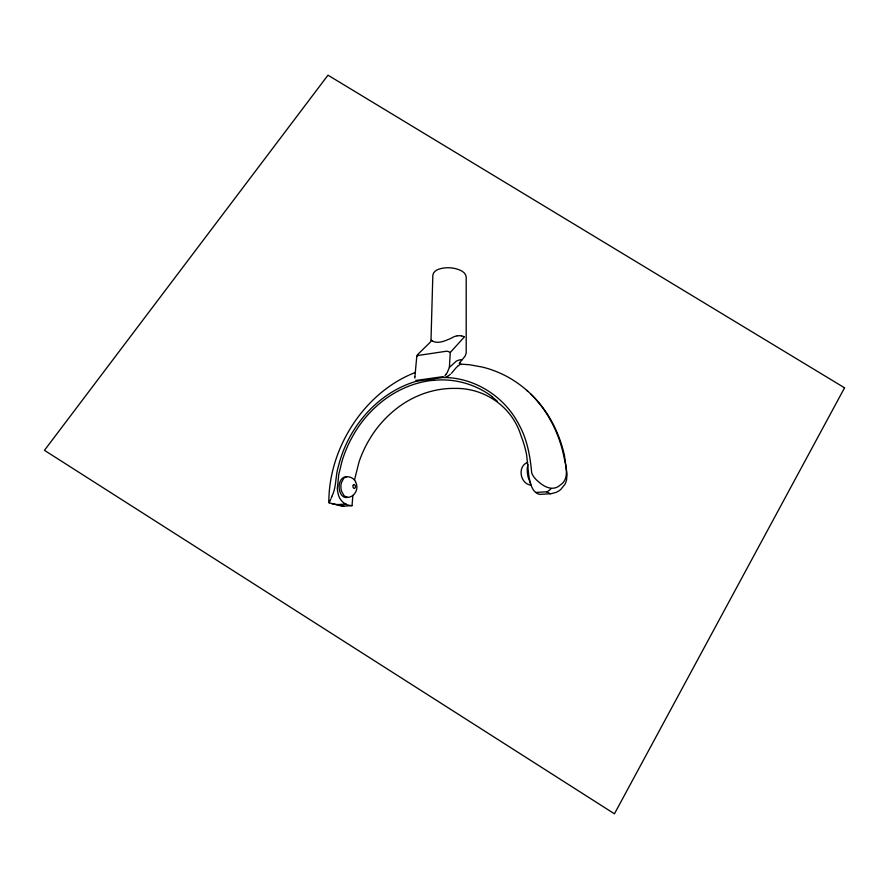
<?xml version="1.0" encoding="UTF-8"?>
<svg xmlns="http://www.w3.org/2000/svg" width="889" height="889" viewBox="0 0 889 889"><rect width="100%" height="100%" fill="white"/><g stroke="black" fill="none" stroke-linecap="round" stroke-linejoin="round"><path stroke-width="1.33" d="M414.885 376.947L414.874 378.081M447.634 371.669L449.378 367.435L450.279 352.488L464.458 336.809M330.797 499.073L329.197 502.83L340.42 505.808A10.712 10.446 -6.3 0 0 343.787 506.119L352.033 505.63L352.855 495.473A11.135 10.857 -4.5 0 0 355.433 481.616M414.919 376.636L416.763 356.533L417.997 355.544A4.378 4.156 12.8 0 1 418.808 355.356L446.634 351.199A9.59 9.079 16 0 1 448.278 351.488L450.279 352.488M328.863 500.285C329.563 448.512 362.412 396.572 408.451 375.391M354.511 480.016L359.023 461.958A125.827 122.526 32 0 1 368.068 441.722L371.324 436.31A115.681 112.692 29.4 0 1 395.749 409.229C412.44 395.805 433.743 387.971 455.235 388.404C484.783 387.937 512.286 406.884 520.987 435.688A107.869 105.013 15.5 0 1 526.632 455.035L528.588 473.77A59.452 56.44 39.1 0 0 529.688 480.238C531.066 485.894 533.089 492.839 539.612 494.395L551.091 493.706L556.025 492.406A20.236 19.369 36.6 0 0 560.692 489.539L564.804 484.505A21.092 20.191 36.5 0 0 566.515 480.238L567.071 474.304L564.482 455.746A131.872 128.472 19.7 0 0 557.047 432.487C547.324 409.273 529.966 389.249 507.897 377.036A102.335 99.124 23.3 0 0 482.638 367.135L469.57 364.746L460.78 364.134M527.91 464.414L527.277 468.114A32.537 31.071 37.2 0 0 528.188 477.393L530.622 483.727M332.197 495.751C336.531 486.372 335.353 475.671 338.498 465.958C348.177 427.198 377.592 392.56 416.508 381.225L442.978 377.503C474.659 377.28 504.785 396.727 519.054 424.798C527.266 439.522 530.2 456.357 531.689 472.904C532.989 476.66 535.856 479.616 538.878 482.06C544.968 487.483 553.614 491.339 560.459 484.861C570.427 478.471 565.171 463.769 563.604 455.101A132.294 128.872 19.4 0 0 556.17 431.765C550.124 417.73 541.668 404.639 530.689 393.96M332.086 496.029L331.264 497.996M447.289 372.335L446.222 374.113M446.2 374.147L444.978 375.691M449.378 367.435L456.257 361.167A13.246 12.568 18.4 0 1 462.202 359.634M459.769 362.59L464.425 356.989A13.079 12.346 16.7 0 0 465.003 356.256L466.203 353.2L466.203 276.89C465.558 271.778 459.602 269.667 455.257 268.556A30.804 28.704 15.1 0 0 444.044 267.978C439.755 268.556 433.588 270.123 432.832 275.157L430.998 340.287A3.523 3.323 13.5 0 1 430.254 342.232L417.852 354.344M451.501 373.269L455.779 368.135A21.436 20.358 20 0 1 457.268 366.624L457.702 366.235M450.434 374.236L448.456 375.758M458.146 365.879L458.991 365.246A14.557 13.813 19.2 0 1 460.88 364.134M448.089 376.014L445.511 377.425M409.373 374.969L415.307 372.391M456.857 335.92L456.046 336.086A13.957 13.168 17.4 0 0 452.601 337.442A51.984 48.473 12.9 0 1 450.09 338.742C444.689 340.976 437.688 344.265 432.132 340.831M457.279 335.842L459.346 335.698A12.735 12.013 17.3 0 1 460.869 335.786L461.447 335.864M443.078 376.636L415.874 380.47L416.974 381.159M433.776 380.259C415.307 381.881 397.65 389.515 383.015 400.772A120.482 117.448 26.6 0 0 353.666 434.465L350.188 440.766A135.184 131.728 30.4 0 0 342.121 460.813L338.753 474.537L337.32 488.561A29.004 28.315 0.6 0 0 338.064 493.473C339.265 500.207 344.91 505.663 352.033 505.63M352.855 495.462A9.59 9.346 -4.3 0 1 347.677 497.384L344.21 495.929L341.632 491.373A16.058 15.658 -1.8 0 1 340.998 488.483L340.887 486.483A16.258 15.858 -1.7 0 1 341.454 482.605L343.787 478.115L346.566 476.771A9.468 9.223 -4 0 1 355.089 480.793L355.589 481.527M346.566 476.771C341.876 476.348 338.987 482.027 339.131 486.394A17.202 16.78 -1.9 0 0 339.831 491.484C340.665 494.917 343.765 498.529 347.677 497.373M331.808 503.619A33.36 32.382 -3.8 0 0 337.787 504.574L346.11 504.074M535.8 492.462L546.624 491.795L550.291 493.751M531.1 485.15C522.354 484.327 518.42 472.692 523.032 465.892A9.79 9.401 34.6 0 1 527.699 462.469M461.58 335.886L463.98 336.587M337.787 504.585L343.787 506.119M491.861 396.672L497.184 401.061M526.744 390.371L527.688 391.216M329.074 502.874A3.634 3.545 -9.6 0 1 328.919 500.952M416.752 356.645A4.056 3.845 12.9 0 1 417.674 354.544M459.791 362.612A1.811 1.722 17.9 0 0 459.302 363.512A2.978 2.823 18 0 0 459.546 363.834M550.88 488.85A13.002 12.479 36.8 0 1 546.646 491.839M431.298 340.231A1.922 1.811 13.9 0 1 432.032 340.887M444.6 377.514A2.4 2.278 16.3 0 1 444.022 377.358M433.788 380.314A81.388 78.877 19.8 0 1 491.995 396.494M353.3 485.083L353.222 485.227A2.745 2.678 -2.1 0 0 352.977 486.327A3.456 3.378 -1.9 0 0 353.266 487.661L354.166 488.572L355.211 487.772A2.667 2.6 -2.8 0 0 355.456 486.694L355.444 486.494A3.645 3.556 -3 0 0 355.256 485.516L354.267 484.438L353.3 485.083M844.55 387.815L614.443 813.813L44.45 450.334L327.985 75.187L844.55 387.815"/></g></svg>
